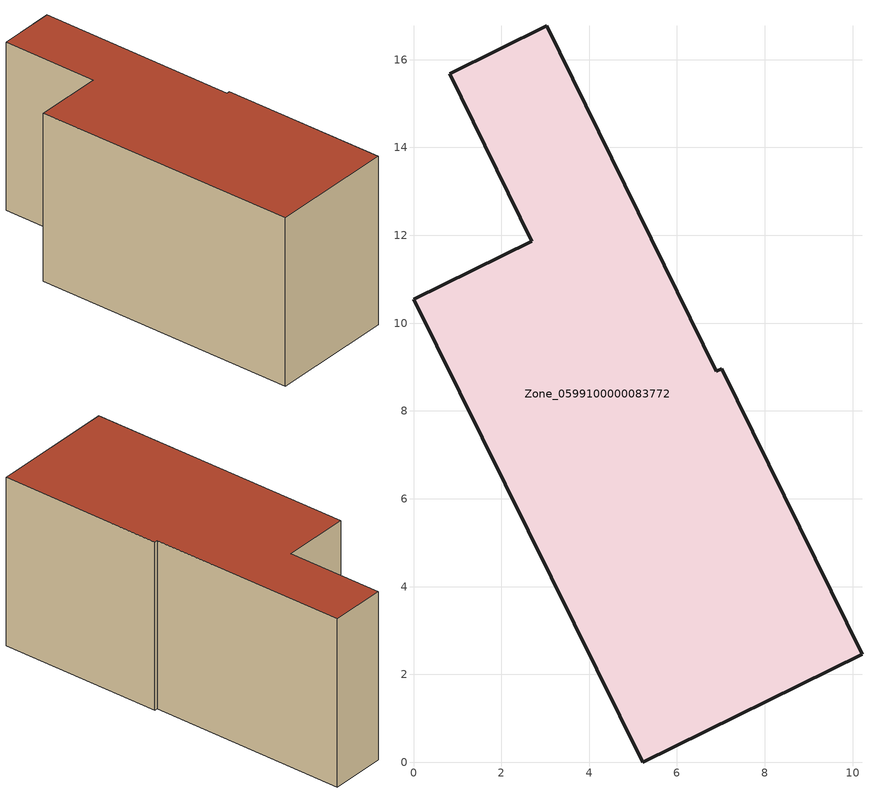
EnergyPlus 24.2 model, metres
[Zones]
Zone_0599100000083772
 floor ground (C_G): 6.89,8.9 7.02,8.96 10.21,2.46 5.21,0 0,10.54 2.69,11.86 0.82,15.68 3.03,16.77 z0
 wall outside (C_F): 3.03,16.77 0.82,15.68 2.69,11.86 0,10.54 5.21,0 10.21,2.46 7.02,8.96 6.89,8.9 3.03,16.77 z0:7.54
 roof outside (C_R): 6.89,8.9 3.03,16.77 0.82,15.68 2.69,11.86 0,10.54 5.21,0 10.21,2.46 7.02,8.96 z7.54
[BUILDING]
Pand.0599100000083772: North Axis=0; Terrain=City; Loads Convergence Tolerance Value=0.04; Temperature Convergence Tolerance Value=0.4; Solar Distribution=FullExterior; Maximum Number of Warmup Days=25; Minimum Number of Warmup Days=1
[Site:Location]
Rotterdam.The.Hague.AP_ZH_NLD Design_Conditions: Latitude=51.96; Longitude=4.45; Time Zone=1; Elevation=-4.5
[SITE:GROUNDTEMPERATURE:BUILDINGSURFACE]
18, 18, 18, 18, 18, 18, 18, 18, 18, 18, 18, 18
[MATERIAL] Thermal Absorptance=0.9; Solar Absorptance=0.7; Visible Absorptance=0.7
Name | Roughness | Thickness | Conductivity | Density | Specific Heat
G.TI.1975-1991 | MediumSmooth | 0.15 | 0.288461 | 540 | 1210
F.TI.1975-1991 | Rough | 0.3 | 0.230769 | 1920 | 840
R.TI.1975-1991 | MediumRough | 0.2 | 0.153846 | 1500 | 1000
[CONSTRUCTION]
C_G: G.TI.1975-1991
C_F: F.TI.1975-1991
C_R: R.TI.1975-1991
[ZONE]
Zone_0599100000083772: Type=1; Multiplier=1; Ceiling Height=Autocalculate; Volume=Autocalculate; Floor Area=autocalculate; Part of Total Floor Area=Yes
[ZONEINFILTRATION:DESIGNFLOWRATE]
Infil_Zone_0599100000083772: Zone or ZoneList or Space or SpaceList=Zone_0599100000083772; Schedule=AlwaysOn; Design Flow Rate Calculation Method=Flow/Area; Flow Rate per Floor Area=0.003; Constant Term Coefficient=1; Temperature Term Coefficient=0; Velocity Term Coefficient=0; Velocity Squared Term Coefficient=0
[HVACTEMPLATE:ZONE:IDEALLOADSAIRSYSTEM]
Zone_0599100000083772: Maximum Heating Supply Air Temperature=50; Minimum Cooling Supply Air Temperature=13; Maximum Heating Supply Air Humidity Ratio=0.0156; Minimum Cooling Supply Air Humidity Ratio=0.0077; Heating Limit=NoLimit; Cooling Limit=NoLimit; Dehumidification Control Type=ConstantSensibleHeatRatio; Cooling Sensible Heat Ratio=0.7; Dehumidification Setpoint=60; Humidification Control Type=None; Humidification Setpoint=30; Outdoor Air Method=None; Outdoor Air Flow Rate per Person=0.00944; Outdoor Air Flow Rate per Zone Floor Area=0; Outdoor Air Flow Rate per Zone=0; Demand Controlled Ventilation Type=None; Outdoor Air Economizer Type=NoEconomizer; Heat Recovery Type=None; Sensible Heat Recovery Effectiveness=0.7; Latent Heat Recovery Effectiveness=0.65
[ZONECONTROL:THERMOSTAT]
ThermostatControl_Zone_0599100000083772: Zone or ZoneList=Zone_0599100000083772; Control Type Schedule=DualSetpointControlType; Control 1=Thermostat_Zone_0599100000083772; Temperature Difference Between Cutout And Setpoint=0
[THERMOSTATSETPOINT:DUALSETPOINT]
Thermostat_Zone_0599100000083772: Heating Setpoint Temperature Schedule=HeatingSetpoint_Zone_0599100000083772; Cooling Setpoint Temperature Schedule=CoolingSetpoint_Zone_0599100000083772
[SCHEDULE:COMPACT]
HeatingSetpoint_Zone_0599100000083772: Through: 12/31, For: AllDays, Until: 24:00, 21
CoolingSetpoint_Zone_0599100000083772: Through: 12/31, For: AllDays, Until: 24:00, 24
DualSetpointControlType: Through: 12/31, For: AllDays, Until: 24:00, 4
AlwaysOn: Through: 12/31, For: AllDays, Until: 24:00, 1
